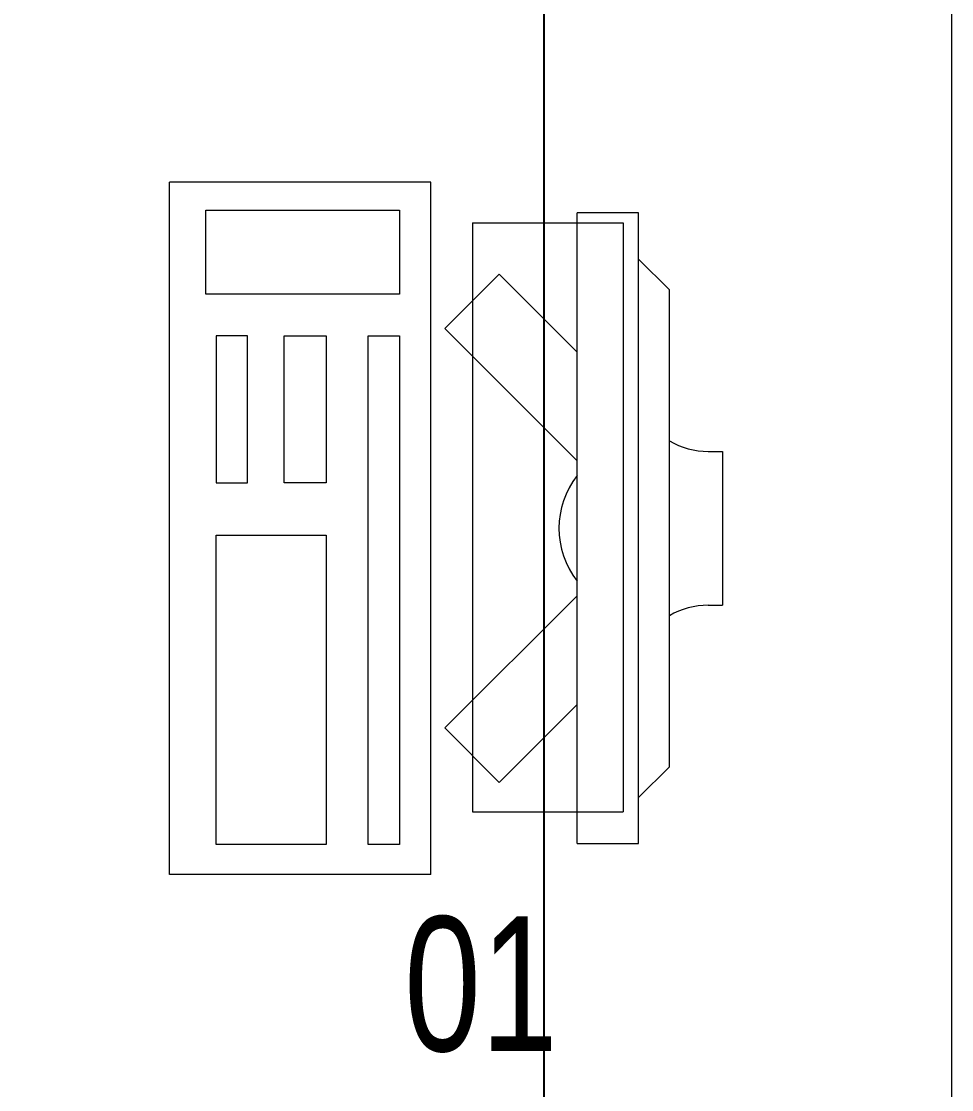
# Model space of a CAD drawing. Header units: metres. Extents: x -18745 to 220762, y -1579758 to -1356048.
# Drawn here: x 115223 to 115828, y -1466739 to -1466045 of the extents above; entities that cross this region are included whole.
import ezdxf

# ---------------------------------------------------------------- set-up
doc = ezdxf.new("R2010")
doc.units = ezdxf.units.M
doc.layers.get('0').update_dxf_attribs({"lineweight": 0})
doc.layers.add('A-100 - Copy$0$axes', color=8, linetype='Continuous')
doc.layers.add('A-100 - Copy$0$Medical Equipment and Furniture', color=8, linetype='Continuous', lineweight=0)
doc.styles.add('A-100 - Copy$0$X3G_ENTITY_257CFD', font='swisscl.ttf', dxfattribs={"height": 200})

# ---------------------------------------------------------------- blocks, each defined once
blk = doc.blocks.new('A-100 - Copy$0$ITCWLS1-P')
for p, q in [((-0.17, 0.45), (-0.17, 0)), ((-0.17, 0.45), (0, 0.45)), ((0, 0.45), (0, 0)), ((-0.26509, 0.43, 0), (-0.30509, 0.43, 0)), ((-0.30509, 0.43, 0), (-0.30509, 0.02, 0)), ((-0.26509, 0.43, 0), (-0.26509, 0.02, 0)), ((-0.14957, 0.43047), (-0.12914, 0.43047)), ((-0.12914, 0.43047), (-0.12914, 0.40893)), ((-0.197, 0.40939), (-0.295, 0.40939)), ((-0.295, 0.02639), (-0.295, 0.40939)), ((-0.197, 0.02639), (-0.197, 0.40939)), ((-0.32509, 0.38, 0), (-0.30509, 0.4, 0)), ((-0.32509, 0.38, 0), (-0.32509, 0.07, 0)), ((-0.35032, 0.275), (-0.35961, 0.275)), ((-0.35961, 0.175), (-0.35961, 0.275)), ((-0.35032, 0.175), (-0.35961, 0.175)), ((-0.32509, 0.07, 0), (-0.30509, 0.05, 0)), ((-0.197, 0.02639), (-0.295, 0.02639)), ((-0.30509, 0.02, 0), (-0.26509, 0.02, 0)), ((-0.17, 0), (0, 0))]:
    blk.add_line(p, q)
at = {"extrusion": (2.48281e-10, 3.18408e-10, -1)}
for p, q in [((-0.26509, 0.33952), (-0.21443, 0.39019)), ((-0.17907, 0.35483), (-0.21443, 0.39019)), ((-0.26509, 0.26881), (-0.17907, 0.35483))]:
    blk.add_line(p, q, dxfattribs=at)
at = {"extrusion": (2.48281e-10, -3.18408e-10, -1)}
for p, q in [((-0.26509, 0.18119), (-0.17907, 0.09517)), ((-0.26509, 0.11048), (-0.21443, 0.05981)), ((-0.17907, 0.09517), (-0.21443, 0.05981))]:
    blk.add_line(p, q, dxfattribs=at)
for points in [[(-0.12914, 0.40893), (-0.12914, 0.09996), (-0.14957, 0.09996), (-0.14957, 0.43047)], [(-0.14957, 0.09997), (-0.14957, 0.09997), (-0.14957, 0.09997), (-0.14957, 0.09997), (-0.14957, 0.09997), (-0.14957, 0.09997), (-0.14957, 0.09997), (-0.14957, 0.09997), (-0.14957, 0.09997)], [(-0.14957, 0.09997), (-0.14957, 0.09997), (-0.14957, 0.09997), (-0.14957, 0.09997), (-0.14957, 0.09997), (-0.14957, 0.09997), (-0.14957, 0.09997), (-0.14957, 0.09997), (-0.14957, 0.09997), (-0.14957, 0.09997), (-0.14957, 0.09997), (-0.14957, 0.09997), (-0.14957, 0.09997), (-0.14957, 0.09997), (-0.14957, 0.09997), (-0.14957, 0.09997), (-0.14957, 0.09997), (-0.14957, 0.09997)], [(-0.14957, 0.09996), (-0.14957, 0.09996), (-0.14957, 0.09996), (-0.14957, 0.09996), (-0.14957, 0.09996), (-0.14957, 0.09996), (-0.14957, 0.09996), (-0.14957, 0.09996), (-0.14957, 0.09996), (-0.14957, 0.09996)], [(-0.14957, 0.09996), (-0.14957, 0.09996), (-0.14957, 0.09996), (-0.14957, 0.09996), (-0.14957, 0.09996), (-0.14957, 0.09996), (-0.14957, 0.09996)], [(-0.14957, 0.09997), (-0.14957, 0.09997), (-0.14957, 0.09997), (-0.14957, 0.09997), (-0.14957, 0.09997), (-0.14957, 0.09997), (-0.14957, 0.09997), (-0.14957, 0.09997), (-0.14957, 0.09997), (-0.14957, 0.09997)], [(-0.14957, 0.09997), (-0.14957, 0.09997), (-0.14957, 0.09997), (-0.14957, 0.09997), (-0.14957, 0.09997), (-0.14957, 0.09997), (-0.14957, 0.09997), (-0.14957, 0.09997), (-0.14957, 0.09997), (-0.14957, 0.09997), (-0.14957, 0.09997), (-0.14957, 0.09997), (-0.14957, 0.09997), (-0.14957, 0.09997), (-0.14957, 0.09997)], [(-0.14957, 0.09997), (-0.14957, 0.09997), (-0.14957, 0.09997), (-0.14957, 0.09997), (-0.14957, 0.09997), (-0.14957, 0.09997), (-0.14957, 0.09997), (-0.14957, 0.09997), (-0.14957, 0.09997), (-0.14957, 0.09997)], [(-0.14957, 0.09997), (-0.14957, 0.09997), (-0.14957, 0.09997), (-0.14957, 0.09997), (-0.14957, 0.09997), (-0.14957, 0.09997), (-0.14957, 0.09997), (-0.14957, 0.09997), (-0.14957, 0.09997), (-0.14957, 0.09997)], [(-0.14957, 0.09996), (-0.14957, 0.09996), (-0.14957, 0.09996), (-0.14957, 0.09996), (-0.14957, 0.09996), (-0.14957, 0.09996), (-0.14957, 0.09996), (-0.14957, 0.09996), (-0.14957, 0.09996), (-0.14957, 0.09996), (-0.14957, 0.09996), (-0.14957, 0.09996), (-0.14957, 0.09996), (-0.14957, 0.09996), (-0.14957, 0.09996), (-0.14957, 0.09996), (-0.14957, 0.09996), (-0.14957, 0.09996), (-0.14957, 0.09997), (-0.14957, 0.09997), (-0.14957, 0.09997), (-0.14957, 0.09997), (-0.14957, 0.09997), (-0.14957, 0.09997), (-0.14957, 0.09997), (-0.14957, 0.09997), (-0.14957, 0.09997), (-0.14957, 0.09997), (-0.14957, 0.09997), (-0.14957, 0.09997), (-0.14957, 0.09997), (-0.14957, 0.09997), (-0.14956, 0.09997), (-0.14956, 0.09997), (-0.14956, 0.09997), (-0.14956, 0.09996), (-0.14956, 0.09996), (-0.14956, 0.09996), (-0.14956, 0.09996), (-0.14956, 0.09996), (-0.14956, 0.09996), (-0.14956, 0.09996), (-0.14956, 0.09996), (-0.14956, 0.09996), (-0.14956, 0.09996), (-0.14956, 0.09996), (-0.14956, 0.09996), (-0.14956, 0.09996), (-0.14957, 0.09996), (-0.14957, 0.09996), (-0.14957, 0.09996), (-0.14957, 0.09996), (-0.14957, 0.09996), (-0.14957, 0.09996)], [(-0.14957, 0.09996), (-0.14957, 0.09996), (-0.14957, 0.09996), (-0.14957, 0.09996), (-0.14957, 0.09996), (-0.14957, 0.09996), (-0.14957, 0.09996), (-0.14957, 0.09996), (-0.14957, 0.09996), (-0.14957, 0.09996), (-0.14957, 0.09997), (-0.14957, 0.09997), (-0.14957, 0.09997), (-0.14957, 0.09996), (-0.14957, 0.09996), (-0.14957, 0.09996), (-0.14957, 0.09996), (-0.14957, 0.09996), (-0.14957, 0.09996), (-0.14957, 0.09997), (-0.14957, 0.09997), (-0.14957, 0.09997), (-0.14957, 0.09997), (-0.14957, 0.09997), (-0.14957, 0.09997), (-0.14957, 0.09997), (-0.14957, 0.09997), (-0.14957, 0.09997), (-0.14957, 0.09997), (-0.14957, 0.09997), (-0.14957, 0.09997), (-0.14957, 0.09997), (-0.14957, 0.09997), (-0.14957, 0.09997), (-0.14957, 0.09997), (-0.14957, 0.09997), (-0.14957, 0.09997), (-0.14957, 0.09997), (-0.14957, 0.09997), (-0.14957, 0.09997), (-0.14957, 0.09997), (-0.14957, 0.09997), (-0.14957, 0.09997), (-0.14957, 0.09997), (-0.14957, 0.09997), (-0.14957, 0.09997), (-0.14957, 0.09997), (-0.14957, 0.09997), (-0.14957, 0.09997), (-0.14957, 0.09997), (-0.14957, 0.09997), (-0.14957, 0.09997), (-0.14957, 0.09997), (-0.14957, 0.09997), (-0.14957, 0.09997), (-0.14957, 0.09997), (-0.14957, 0.09997), (-0.14957, 0.09997), (-0.14957, 0.09997), (-0.14957, 0.09997), (-0.14957, 0.09997), (-0.14957, 0.09997), (-0.14957, 0.09997), (-0.14957, 0.09997), (-0.14957, 0.09997), (-0.14957, 0.09997), (-0.14957, 0.09997), (-0.14957, 0.09997), (-0.14957, 0.09997), (-0.14957, 0.09997), (-0.14957, 0.09997), (-0.14957, 0.09997), (-0.14957, 0.09997), (-0.14957, 0.09997), (-0.14957, 0.09997), (-0.14957, 0.09997), (-0.14957, 0.09997), (-0.14957, 0.09997), (-0.14957, 0.09997), (-0.14957, 0.09997), (-0.14956, 0.09997), (-0.14957, 0.09997), (-0.14957, 0.09997), (-0.14957, 0.09997), (-0.14957, 0.09997), (-0.14956, 0.09997), (-0.14957, 0.09997), (-0.14957, 0.09997), (-0.14957, 0.09997), (-0.14957, 0.09997), (-0.14957, 0.09997), (-0.14957, 0.09997), (-0.14957, 0.09997), (-0.14957, 0.09997), (-0.14957, 0.09997), (-0.14957, 0.09997), (-0.14956, 0.09997), (-0.14957, 0.09996), (-0.14957, 0.09996), (-0.14957, 0.09996), (-0.14956, 0.09996), (-0.14957, 0.09996), (-0.14957, 0.09996), (-0.14957, 0.09996), (-0.14957, 0.09996), (-0.14957, 0.09996), (-0.14957, 0.09996), (-0.14957, 0.09996), (-0.14957, 0.09996), (-0.14957, 0.09996), (-0.14957, 0.09996)], [(-0.14957, 0.09996), (-0.14957, 0.09996), (-0.14957, 0.09996), (-0.14957, 0.09996), (-0.14957, 0.09996), (-0.14957, 0.09996), (-0.14957, 0.09996), (-0.14957, 0.09996)], [(-0.14957, 0.09996), (-0.14957, 0.09996), (-0.14957, 0.09996), (-0.14957, 0.09996), (-0.14957, 0.09996), (-0.14957, 0.09996), (-0.14957, 0.09996), (-0.14957, 0.09996), (-0.14957, 0.09996), (-0.14957, 0.09996), (-0.14957, 0.09996), (-0.14957, 0.09996), (-0.14957, 0.09996), (-0.14957, 0.09996), (-0.14957, 0.09996), (-0.14957, 0.09996), (-0.14957, 0.09996), (-0.14957, 0.09996), (-0.14957, 0.09996), (-0.14957, 0.09996), (-0.14957, 0.09996), (-0.14957, 0.09996), (-0.14957, 0.09996), (-0.14957, 0.09996), (-0.14957, 0.09996), (-0.14957, 0.09996), (-0.14957, 0.09996), (-0.14957, 0.09996), (-0.14957, 0.09996), (-0.14957, 0.09996), (-0.14957, 0.09996), (-0.14957, 0.09996), (-0.14957, 0.09996), (-0.14957, 0.09996), (-0.14957, 0.09996), (-0.14957, 0.09996), (-0.14957, 0.09996), (-0.14957, 0.09996), (-0.14957, 0.09996), (-0.14957, 0.09996), (-0.14957, 0.09996), (-0.14957, 0.09996), (-0.14957, 0.09996), (-0.14957, 0.09996), (-0.14957, 0.09996), (-0.14957, 0.09996), (-0.14957, 0.09996), (-0.14957, 0.09996), (-0.14956, 0.09996), (-0.14956, 0.09996), (-0.14956, 0.09996), (-0.14956, 0.09996), (-0.14957, 0.09996), (-0.14957, 0.09996), (-0.14957, 0.09996), (-0.14957, 0.09996), (-0.14957, 0.09996), (-0.14957, 0.09996), (-0.14956, 0.09996), (-0.14957, 0.09996), (-0.14957, 0.09996), (-0.14957, 0.09996), (-0.14957, 0.09996), (-0.14957, 0.09996), (-0.14957, 0.09996), (-0.14957, 0.09996), (-0.14957, 0.09996), (-0.14957, 0.09996), (-0.14957, 0.09996), (-0.14956, 0.09996), (-0.14956, 0.09996), (-0.14957, 0.09996), (-0.14957, 0.09996), (-0.14957, 0.09996), (-0.14957, 0.09996), (-0.14957, 0.09996), (-0.14957, 0.09996), (-0.14957, 0.09996), (-0.14957, 0.09996), (-0.14957, 0.09996), (-0.14957, 0.09996), (-0.14957, 0.09996), (-0.14957, 0.09996), (-0.14957, 0.09996), (-0.14957, 0.09996), (-0.14957, 0.09996), (-0.14957, 0.09996), (-0.14957, 0.09996), (-0.14957, 0.09996)], [(-0.14957, 0.09996), (-0.14957, 0.09996), (-0.14957, 0.09996), (-0.14957, 0.09996), (-0.14957, 0.09996), (-0.14957, 0.09996), (-0.14957, 0.09996), (-0.14957, 0.09996), (-0.14957, 0.09996), (-0.14957, 0.09996), (-0.14957, 0.09996), (-0.14957, 0.09996)], [(-0.14957, 0.09996), (-0.14957, 0.09996), (-0.14956, 0.09996), (-0.14956, 0.09996), (-0.14956, 0.09996), (-0.14956, 0.09996), (-0.14957, 0.09996)], [(-0.14957, 0.09996), (-0.14957, 0.09996), (-0.14957, 0.09996), (-0.14957, 0.09996), (-0.14957, 0.09996), (-0.14957, 0.09996), (-0.14957, 0.09996), (-0.14957, 0.09996), (-0.14957, 0.09996), (-0.14956, 0.09996), (-0.14956, 0.09996), (-0.14956, 0.09996), (-0.14956, 0.09996), (-0.14956, 0.09996), (-0.14956, 0.09996), (-0.14956, 0.09996), (-0.14957, 0.09996)]]:
    blk.add_lwpolyline(points)
for points in [[(-0.1019, 0.43047), (-0.03039, 0.43047), (-0.03039, 0.22944), (-0.1019, 0.22944)], [(-0.1019, 0.19536), (-0.07466, 0.19536), (-0.07466, 0.09996), (-0.1019, 0.09996)], [(-0.03039, 0.19536), (-0.05082, 0.19536), (-0.05082, 0.09996), (-0.03039, 0.09996)], [(-0.14956, 0.09996), (-0.14956, 0.09996), (-0.14956, 0.09996), (-0.14956, 0.09996), (-0.14956, 0.09996), (-0.14956, 0.09996), (-0.14956, 0.09996), (-0.14956, 0.09996), (-0.14957, 0.09996), (-0.14957, 0.09996), (-0.14957, 0.09996), (-0.14957, 0.09996), (-0.14957, 0.09996), (-0.14957, 0.09996), (-0.14957, 0.09996), (-0.14957, 0.09996), (-0.14957, 0.09996), (-0.14957, 0.09996), (-0.14957, 0.09996), (-0.14957, 0.09996), (-0.14957, 0.09996), (-0.14957, 0.09996), (-0.14957, 0.09996), (-0.14957, 0.09996), (-0.14957, 0.09996), (-0.14957, 0.09996), (-0.14957, 0.09996), (-0.14957, 0.09996), (-0.14957, 0.09996), (-0.14957, 0.09996), (-0.14957, 0.09996), (-0.14957, 0.09996), (-0.14957, 0.09996), (-0.14957, 0.09996), (-0.14957, 0.09996), (-0.14957, 0.09996), (-0.14957, 0.09996), (-0.14957, 0.09996), (-0.14957, 0.09996), (-0.14957, 0.09996), (-0.14957, 0.09996), (-0.14957, 0.09996), (-0.14957, 0.09996), (-0.14957, 0.09996), (-0.14957, 0.09996), (-0.14957, 0.09996), (-0.14957, 0.09996), (-0.14957, 0.09996), (-0.14957, 0.09996), (-0.14957, 0.09996), (-0.14957, 0.09996), (-0.14957, 0.09996), (-0.14957, 0.09996), (-0.14957, 0.09996), (-0.14957, 0.09996), (-0.14957, 0.09996), (-0.14957, 0.09996), (-0.14956, 0.09996), (-0.14956, 0.09996), (-0.14956, 0.09996), (-0.14956, 0.09996), (-0.14956, 0.09996), (-0.14956, 0.09996), (-0.14956, 0.09996), (-0.14956, 0.09996), (-0.14956, 0.09996), (-0.14956, 0.09996), (-0.14956, 0.09996), (-0.14956, 0.09996), (-0.14956, 0.09996), (-0.14956, 0.09996), (-0.14956, 0.09996), (-0.14956, 0.09996), (-0.14956, 0.09996), (-0.14956, 0.09996), (-0.14956, 0.09996), (-0.14956, 0.09996), (-0.14956, 0.09996), (-0.14956, 0.09996), (-0.14956, 0.09996), (-0.14956, 0.09996), (-0.14956, 0.09996), (-0.14956, 0.09996), (-0.14956, 0.09996), (-0.14956, 0.09996), (-0.14956, 0.09996), (-0.14956, 0.09996), (-0.14956, 0.09996), (-0.14956, 0.09996), (-0.14957, 0.09996), (-0.14957, 0.09996), (-0.14957, 0.09996), (-0.14957, 0.09996), (-0.14957, 0.09996), (-0.14957, 0.09996), (-0.14957, 0.09996), (-0.14957, 0.09996), (-0.14957, 0.09996), (-0.14957, 0.09996), (-0.14957, 0.09996), (-0.14957, 0.09996), (-0.14957, 0.09996), (-0.14957, 0.09996), (-0.14957, 0.09996), (-0.14957, 0.09996), (-0.14957, 0.09996), (-0.14957, 0.09996), (-0.14957, 0.09996), (-0.14957, 0.09996), (-0.14957, 0.09996), (-0.14957, 0.09996), (-0.14957, 0.09996), (-0.14957, 0.09996), (-0.14957, 0.09996), (-0.14957, 0.09996), (-0.14957, 0.09996), (-0.14957, 0.09996), (-0.14957, 0.09996), (-0.14957, 0.09996), (-0.14957, 0.09996), (-0.14957, 0.09996), (-0.14957, 0.09996), (-0.14957, 0.09996), (-0.14957, 0.09996), (-0.14957, 0.09996), (-0.14957, 0.09996), (-0.14957, 0.09996), (-0.14957, 0.09996), (-0.14957, 0.09996), (-0.14957, 0.09996), (-0.14957, 0.09996), (-0.14957, 0.09996), (-0.14957, 0.09996), (-0.14957, 0.09996), (-0.14957, 0.09996), (-0.14957, 0.09996), (-0.14957, 0.09996), (-0.14957, 0.09996), (-0.14957, 0.09996), (-0.14957, 0.09996), (-0.14957, 0.09996), (-0.14957, 0.09996), (-0.14957, 0.09996), (-0.14957, 0.09996), (-0.14957, 0.09996), (-0.14957, 0.09996), (-0.14957, 0.09996), (-0.14957, 0.09996), (-0.14957, 0.09996), (-0.14957, 0.09996), (-0.14957, 0.09996), (-0.14957, 0.09996), (-0.14957, 0.09996), (-0.14957, 0.09996), (-0.14956, 0.09996), (-0.14956, 0.09996), (-0.14956, 0.09996), (-0.14956, 0.09996), (-0.14956, 0.09996), (-0.14956, 0.09996), (-0.14956, 0.09996), (-0.14956, 0.09996), (-0.14956, 0.09996), (-0.14956, 0.09996), (-0.14956, 0.09996), (-0.14956, 0.09996), (-0.14956, 0.09996), (-0.14956, 0.09996), (-0.14956, 0.09996), (-0.14956, 0.09996), (-0.14956, 0.09996), (-0.14956, 0.09996), (-0.14956, 0.09996), (-0.14956, 0.09996), (-0.14956, 0.09996), (-0.14956, 0.09996), (-0.14956, 0.09996), (-0.14956, 0.09996), (-0.14956, 0.09996), (-0.14956, 0.09996), (-0.14956, 0.09996), (-0.14956, 0.09996), (-0.14956, 0.09996), (-0.14956, 0.09996), (-0.14956, 0.09996), (-0.14956, 0.09996), (-0.14956, 0.09996), (-0.14956, 0.09996), (-0.14956, 0.09996), (-0.14956, 0.09996), (-0.14956, 0.09996), (-0.14956, 0.09996), (-0.14956, 0.09996), (-0.14956, 0.09996), (-0.14956, 0.09996), (-0.14956, 0.09996), (-0.14956, 0.09996), (-0.14956, 0.09996), (-0.14956, 0.09996), (-0.14956, 0.09996), (-0.14956, 0.09996), (-0.14957, 0.09996), (-0.14957, 0.09996), (-0.14957, 0.09996), (-0.14957, 0.09996), (-0.14957, 0.09996), (-0.14957, 0.09996), (-0.14957, 0.09996), (-0.14957, 0.09996), (-0.14957, 0.09996), (-0.14957, 0.09996), (-0.14957, 0.09996), (-0.14957, 0.09996), (-0.14957, 0.09996), (-0.14957, 0.09996), (-0.14957, 0.09996), (-0.14957, 0.09996), (-0.14957, 0.09996), (-0.14957, 0.09996), (-0.14957, 0.09996), (-0.14957, 0.09996), (-0.14957, 0.09996), (-0.14957, 0.09996), (-0.14957, 0.09996), (-0.14957, 0.09996), (-0.14957, 0.09996), (-0.14957, 0.09996), (-0.14957, 0.09996), (-0.14957, 0.09996), (-0.14957, 0.09996), (-0.14957, 0.09996), (-0.14957, 0.09996), (-0.14957, 0.09996), (-0.14957, 0.09996), (-0.14957, 0.09996), (-0.14956, 0.09996), (-0.14956, 0.09996), (-0.14956, 0.09996), (-0.14956, 0.09996), (-0.14956, 0.09996), (-0.14956, 0.09996), (-0.14956, 0.09996), (-0.14956, 0.09996), (-0.14956, 0.09996), (-0.14956, 0.09996), (-0.14956, 0.09996), (-0.14956, 0.09996), (-0.14956, 0.09996), (-0.14956, 0.09996), (-0.14956, 0.09996), (-0.14956, 0.09996), (-0.14956, 0.09996), (-0.14956, 0.09996), (-0.14956, 0.09996), (-0.14956, 0.09996), (-0.14956, 0.09996), (-0.14956, 0.09996), (-0.14956, 0.09996), (-0.14956, 0.09996), (-0.14956, 0.09996), (-0.14956, 0.09996), (-0.14956, 0.09996), (-0.14956, 0.09996), (-0.14956, 0.09996), (-0.14956, 0.09996), (-0.14956, 0.09996), (-0.14956, 0.09996), (-0.14956, 0.09996), (-0.14956, 0.09996), (-0.14956, 0.09996), (-0.14956, 0.09996), (-0.14956, 0.09996), (-0.14956, 0.09996), (-0.14956, 0.09996), (-0.14956, 0.09996), (-0.14956, 0.09996), (-0.14956, 0.09996)], [(-0.14957, 0.09996), (-0.14957, 0.09996), (-0.14957, 0.09996), (-0.14957, 0.09996), (-0.14957, 0.09996), (-0.14957, 0.09996), (-0.14957, 0.09996), (-0.14957, 0.09996), (-0.14957, 0.09996), (-0.14957, 0.09996), (-0.14957, 0.09996), (-0.14957, 0.09996), (-0.14957, 0.09996), (-0.14957, 0.09996), (-0.14957, 0.09996), (-0.14957, 0.09996), (-0.14957, 0.09996), (-0.14957, 0.09996), (-0.14957, 0.09996), (-0.14957, 0.09996), (-0.14957, 0.09996), (-0.14957, 0.09996), (-0.14957, 0.09996), (-0.14957, 0.09996), (-0.14957, 0.09996), (-0.14957, 0.09996), (-0.14957, 0.09996), (-0.14957, 0.09996), (-0.14957, 0.09996), (-0.14957, 0.09996), (-0.14957, 0.09996), (-0.14957, 0.09996), (-0.14957, 0.09996), (-0.14957, 0.09996), (-0.14957, 0.09996), (-0.14957, 0.09996), (-0.14957, 0.09996), (-0.14957, 0.09996), (-0.14957, 0.09996), (-0.14957, 0.09996), (-0.14957, 0.09996), (-0.14957, 0.09996), (-0.14957, 0.09996), (-0.14957, 0.09996), (-0.14957, 0.09996), (-0.14957, 0.09996), (-0.14957, 0.09996), (-0.14957, 0.09996), (-0.14957, 0.09996), (-0.14957, 0.09996), (-0.14957, 0.09996), (-0.14957, 0.09996), (-0.14957, 0.09996), (-0.14957, 0.09996), (-0.14957, 0.09996), (-0.14957, 0.09996), (-0.14957, 0.09996), (-0.14957, 0.09996), (-0.14957, 0.09996), (-0.14957, 0.09996), (-0.14957, 0.09996), (-0.14957, 0.09996), (-0.14957, 0.09996), (-0.14957, 0.09996), (-0.14957, 0.09996), (-0.14957, 0.09996), (-0.14957, 0.09996), (-0.14957, 0.09996), (-0.14957, 0.09996), (-0.14957, 0.09996), (-0.14957, 0.09996), (-0.14957, 0.09996), (-0.14957, 0.09996), (-0.14957, 0.09996), (-0.14957, 0.09996), (-0.14957, 0.09996), (-0.14957, 0.09996), (-0.14957, 0.09996), (-0.14957, 0.09996), (-0.14957, 0.09996), (-0.14957, 0.09996), (-0.14957, 0.09996), (-0.14957, 0.09996), (-0.14957, 0.09996), (-0.14957, 0.09996), (-0.14957, 0.09996), (-0.14957, 0.09996), (-0.14957, 0.09996), (-0.14957, 0.09996), (-0.14957, 0.09996), (-0.14957, 0.09996), (-0.14957, 0.09996), (-0.14957, 0.09996), (-0.14957, 0.09996), (-0.14957, 0.09996), (-0.14957, 0.09996), (-0.14957, 0.09996), (-0.14957, 0.09996), (-0.14957, 0.09996), (-0.14957, 0.09996), (-0.14957, 0.09996), (-0.14957, 0.09996), (-0.14957, 0.09996), (-0.14957, 0.09996), (-0.14957, 0.09996), (-0.14957, 0.09996), (-0.14957, 0.09996), (-0.14957, 0.09996), (-0.14957, 0.09996), (-0.14957, 0.09996), (-0.14957, 0.09996), (-0.14957, 0.09996), (-0.14957, 0.09996), (-0.14957, 0.09996), (-0.14957, 0.09996), (-0.14957, 0.09996), (-0.14957, 0.09996), (-0.14957, 0.09996), (-0.14957, 0.09996), (-0.14957, 0.09996), (-0.14957, 0.09996), (-0.14957, 0.09996), (-0.14957, 0.09996), (-0.14957, 0.09996), (-0.14957, 0.09996), (-0.14957, 0.09996), (-0.14957, 0.09996), (-0.14957, 0.09996), (-0.14957, 0.09996), (-0.14957, 0.09996), (-0.14957, 0.09996), (-0.14957, 0.09996), (-0.14957, 0.09996), (-0.14957, 0.09996), (-0.14957, 0.09996), (-0.14957, 0.09996), (-0.14957, 0.09996), (-0.14957, 0.09996), (-0.14957, 0.09996), (-0.14957, 0.09996), (-0.14957, 0.09996), (-0.14957, 0.09996), (-0.14957, 0.09996), (-0.14957, 0.09996), (-0.14957, 0.09996), (-0.14957, 0.09996), (-0.14957, 0.09996), (-0.14957, 0.09996), (-0.14957, 0.09996), (-0.14957, 0.09996), (-0.14957, 0.09996), (-0.14957, 0.09996), (-0.14957, 0.09996), (-0.14957, 0.09996), (-0.14957, 0.09996), (-0.14957, 0.09996), (-0.14957, 0.09996), (-0.14957, 0.09996), (-0.14957, 0.09996), (-0.14957, 0.09996), (-0.14957, 0.09996), (-0.14957, 0.09996), (-0.14957, 0.09996), (-0.14957, 0.09996), (-0.14957, 0.09996), (-0.14957, 0.09996), (-0.14957, 0.09996), (-0.14957, 0.09996), (-0.14957, 0.09996), (-0.14957, 0.09996), (-0.14957, 0.09996), (-0.14957, 0.09996), (-0.14957, 0.09996), (-0.14957, 0.09996), (-0.14957, 0.09996), (-0.14957, 0.09996), (-0.14957, 0.09996), (-0.14957, 0.09996), (-0.14957, 0.09996), (-0.14957, 0.09996), (-0.14957, 0.09996), (-0.14957, 0.09996), (-0.14957, 0.09996), (-0.14957, 0.09996), (-0.14957, 0.09996), (-0.14957, 0.09996), (-0.14957, 0.09996), (-0.14957, 0.09996), (-0.14957, 0.09996), (-0.14957, 0.09996), (-0.14957, 0.09996), (-0.14957, 0.09996), (-0.14957, 0.09996), (-0.14957, 0.09996), (-0.14957, 0.09996), (-0.14957, 0.09996), (-0.14957, 0.09996), (-0.14957, 0.09996), (-0.14957, 0.09996), (-0.14957, 0.09996), (-0.14957, 0.09996), (-0.14957, 0.09996), (-0.14957, 0.09996), (-0.14957, 0.09996), (-0.14957, 0.09996), (-0.14957, 0.09996), (-0.14957, 0.09996), (-0.14957, 0.09996), (-0.14957, 0.09996), (-0.14957, 0.09996), (-0.14957, 0.09996), (-0.14957, 0.09996), (-0.14957, 0.09996), (-0.14957, 0.09996)], [(-0.14957, 0.09996), (-0.14957, 0.09996), (-0.14957, 0.09996), (-0.14957, 0.09996), (-0.14957, 0.09996), (-0.14957, 0.09996), (-0.14957, 0.09996), (-0.14957, 0.09996), (-0.14957, 0.09996), (-0.14957, 0.09996), (-0.14957, 0.09996), (-0.14957, 0.09996), (-0.14957, 0.09996), (-0.14957, 0.09996), (-0.14957, 0.09996), (-0.14957, 0.09996), (-0.14957, 0.09996), (-0.14957, 0.09996), (-0.14957, 0.09996), (-0.14957, 0.09996), (-0.14957, 0.09996), (-0.14957, 0.09996), (-0.14957, 0.09996), (-0.14957, 0.09996), (-0.14957, 0.09996), (-0.14957, 0.09996), (-0.14957, 0.09996), (-0.14957, 0.09996), (-0.14957, 0.09996), (-0.14957, 0.09996), (-0.14957, 0.09996), (-0.14957, 0.09996), (-0.14957, 0.09996), (-0.14957, 0.09996), (-0.14957, 0.09996), (-0.14957, 0.09996), (-0.14957, 0.09996), (-0.14957, 0.09996), (-0.14957, 0.09996), (-0.14957, 0.09996), (-0.14957, 0.09996), (-0.14957, 0.09996), (-0.14957, 0.09996), (-0.14957, 0.09996), (-0.14957, 0.09996), (-0.14957, 0.09996), (-0.14957, 0.09996), (-0.14957, 0.09996), (-0.14957, 0.09996), (-0.14957, 0.09996), (-0.14957, 0.09996), (-0.14957, 0.09996), (-0.14957, 0.09996), (-0.14957, 0.09996), (-0.14957, 0.09996), (-0.14957, 0.09996), (-0.14957, 0.09996), (-0.14957, 0.09996), (-0.14957, 0.09996), (-0.14957, 0.09996), (-0.14957, 0.09996), (-0.14957, 0.09996), (-0.14957, 0.09996), (-0.14957, 0.09996), (-0.14957, 0.09996), (-0.14957, 0.09996), (-0.14957, 0.09996), (-0.14957, 0.09996), (-0.14957, 0.09996), (-0.14957, 0.09996), (-0.14957, 0.09996), (-0.14957, 0.09996), (-0.14957, 0.09996), (-0.14957, 0.09996), (-0.14957, 0.09996), (-0.14957, 0.09996), (-0.14957, 0.09996), (-0.14957, 0.09996), (-0.14957, 0.09996), (-0.14957, 0.09996), (-0.14957, 0.09996), (-0.14957, 0.09996), (-0.14957, 0.09996), (-0.14957, 0.09996), (-0.14957, 0.09996), (-0.14957, 0.09996), (-0.14957, 0.09996), (-0.14957, 0.09996), (-0.14957, 0.09996), (-0.14957, 0.09996), (-0.14957, 0.09996), (-0.14957, 0.09996), (-0.14957, 0.09996), (-0.14957, 0.09996), (-0.14957, 0.09996), (-0.14957, 0.09996), (-0.14957, 0.09996), (-0.14957, 0.09996), (-0.14957, 0.09996), (-0.14957, 0.09996), (-0.14957, 0.09996), (-0.14957, 0.09996), (-0.14957, 0.09996), (-0.14957, 0.09996), (-0.14957, 0.09996), (-0.14957, 0.09996), (-0.14957, 0.09996), (-0.14957, 0.09996), (-0.14957, 0.09996), (-0.14957, 0.09996), (-0.14957, 0.09996), (-0.14957, 0.09996), (-0.14957, 0.09996), (-0.14957, 0.09996), (-0.14957, 0.09996), (-0.14957, 0.09996), (-0.14957, 0.09996), (-0.14957, 0.09996), (-0.14957, 0.09996), (-0.14957, 0.09996), (-0.14957, 0.09996), (-0.14957, 0.09996), (-0.14957, 0.09996), (-0.14957, 0.09996), (-0.14957, 0.09996), (-0.14957, 0.09996), (-0.14957, 0.09996), (-0.14957, 0.09996), (-0.14957, 0.09996), (-0.14957, 0.09996), (-0.14957, 0.09996), (-0.14957, 0.09996), (-0.14957, 0.09996), (-0.14957, 0.09996), (-0.14957, 0.09996), (-0.14957, 0.09996), (-0.14957, 0.09996), (-0.14957, 0.09996), (-0.14957, 0.09996), (-0.14957, 0.09996), (-0.14957, 0.09996), (-0.14957, 0.09996), (-0.14957, 0.09996), (-0.14957, 0.09996), (-0.14957, 0.09996), (-0.14957, 0.09996), (-0.14957, 0.09996), (-0.14957, 0.09996), (-0.14957, 0.09996), (-0.14957, 0.09996), (-0.14957, 0.09996), (-0.14957, 0.09996), (-0.14957, 0.09996), (-0.14957, 0.09996), (-0.14957, 0.09996), (-0.14957, 0.09996), (-0.14957, 0.09996), (-0.14957, 0.09996), (-0.14957, 0.09996), (-0.14957, 0.09996), (-0.14957, 0.09996), (-0.14957, 0.09996), (-0.14957, 0.09996), (-0.14957, 0.09996), (-0.14957, 0.09996), (-0.14957, 0.09996), (-0.14957, 0.09996), (-0.14957, 0.09996), (-0.14957, 0.09996), (-0.14957, 0.09996), (-0.14957, 0.09996), (-0.14957, 0.09996), (-0.14957, 0.09996), (-0.14957, 0.09996), (-0.14957, 0.09996), (-0.14957, 0.09996), (-0.14957, 0.09996), (-0.14957, 0.09996), (-0.14957, 0.09996), (-0.14957, 0.09996), (-0.14957, 0.09996), (-0.14957, 0.09996), (-0.14957, 0.09996), (-0.14957, 0.09996), (-0.14957, 0.09996), (-0.14957, 0.09996), (-0.14957, 0.09996), (-0.14957, 0.09996), (-0.14957, 0.09996), (-0.14957, 0.09996), (-0.14957, 0.09996), (-0.14957, 0.09996), (-0.14957, 0.09996), (-0.14957, 0.09996), (-0.14957, 0.09996), (-0.14957, 0.09996), (-0.14957, 0.09996), (-0.14957, 0.09996), (-0.14957, 0.09996), (-0.14957, 0.09996), (-0.14957, 0.09996), (-0.14957, 0.09996), (-0.14957, 0.09996), (-0.14957, 0.09996), (-0.14957, 0.09996), (-0.14957, 0.09996), (-0.14957, 0.09996), (-0.14957, 0.09996), (-0.14957, 0.09996), (-0.14957, 0.09996), (-0.14957, 0.09996), (-0.14957, 0.09996), (-0.14957, 0.09996), (-0.14957, 0.09996), (-0.14957, 0.09996), (-0.14957, 0.09996), (-0.14957, 0.09996), (-0.14957, 0.09996), (-0.14957, 0.09996)], [(-0.14957, 0.0727), (-0.02358, 0.0727), (-0.02358, 0.01818), (-0.14957, 0.01818)]]:
    blk.add_lwpolyline(points, close=True)
for centre, radius, start, end in [((-0.35032, 0.325), 0.05, 270, 300.30934), ((-0.3089, 0.225), 0.05564, 321.94311, 38.05689), ((-0.35032, 0.125), 0.05, 59.69066, 90)]:
    blk.add_arc(centre, radius, start, end)
blk = doc.blocks.new('A-100 - Copy')
at = {"layer": 'A-100 - Copy$0$axes'}
blk.add_line((115563.28, -1477297.37, 0), (115563.28, -1366771.86, 0), dxfattribs=at)
blk.add_line((115563.28, -1477297.37, 0), (115563.28, -1366771.86, 0), dxfattribs=at)
at = {"layer": 'A-100 - Copy$0$Medical Equipment and Furniture', "elevation": 1.24}
blk.add_lwpolyline([(115828.28, -1465372.69), (115828.28, -1469372.69), (115128.28, -1469372.69), (115128.28, -1465372.69), (115828.28, -1465372.69)], dxfattribs=at)
at = {"layer": 'A-100 - Copy$0$Medical Equipment and Furniture', "extrusion": (2.20203e-06, -2.34751e-05, 1), "xscale": 1000.000000000006, "yscale": 1000.000000000006, "zscale": 1000.000000000006, "rotation": 179.9985892363079}
blk.add_blockref('A-100 - Copy$0$ITCWLS1-P', (115319.62, -1466149.31, 35.92), dxfattribs=at)
at = {"layer": 'A-100 - Copy$0$Medical Equipment and Furniture', "insert": (115522.14, -1466626.69, 1.24), "char_height": 87.473, "width": 82.5434, "attachment_point": 2, "style": 'A-100 - Copy$0$X3G_ENTITY_257CFD'}
blk.add_mtext('01', dxfattribs=at)

msp = doc.modelspace()

# ---------------------------------------------------------------- block references
msp.add_blockref('A-100 - Copy', (0, 0))

doc.saveas('drawing.dxf')
